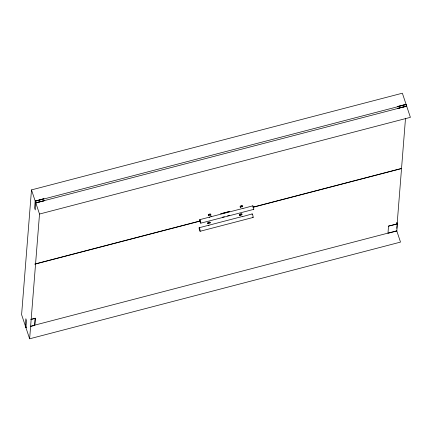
<?xml version="1.0" encoding="UTF-8"?>
<svg xmlns="http://www.w3.org/2000/svg" width="432" height="432" viewBox="0 0 432 432"><rect width="100%" height="100%" fill="white"/><g stroke="black" fill="none" stroke-linecap="round" stroke-linejoin="round"><path stroke-width="0.65" d="M29.63 338.796L39.517 214.04L410.4 117.342L402.37 93.204L31.487 189.902L21.6 314.658L29.63 338.796L400.513 242.098L396.711 230.666M25.294 325.76L25.85 318.746L26.492 320.674L25.936 327.694M34.765 324.589L35.267 318.211L30.942 319.34M30.353 326.543L34.765 325.388L35.267 318.211M199.125 227.761L199.098 228.107A1.858 0.281 75.4 0 0 199.886 231.071A1.858 0.281 75.4 0 0 199.989 229.775A1.858 0.281 75.4 0 0 199.125 227.756L242.287 216.508M252.72 206.199L252.747 205.848L243.005 208.467M396.895 222.529L397.375 223.976L396.819 230.996L387.99 233.296L388.492 226.12L397.143 223.862L396.787 222.788M396.792 228.328L397.019 225.45M397.127 224.111L401.528 168.577L253.444 207.187M405.513 118.244L401.539 168.426L252.806 207.203M242.93 208.408L209.617 217.096L209.563 217.48M208.937 225.202L208.84 225.488M406.064 104.306L397.235 106.612L405.94 104.517L406.469 106.202L35.942 202.808L35.413 201.123L44.01 198.704L35.181 201.004L34.625 208.024L35.267 209.952L35.824 202.937L44.653 200.632L35.948 202.732M35.408 201.199L405.934 104.593M406.474 106.126L397.823 108.378L406.706 106.24M199.762 219.661L209.617 217.096M34.922 264.011L199.967 220.979M34.911 264.163L199.951 221.135M222.48 217.21L224.375 216.718M227.529 215.897L229.419 215.401M200.788 223.166L253.773 209.353M252.104 213.943L242.379 216.659M200.146 231.266L253.13 217.453M30.91 319.523L35.321 318.373M397.375 223.976L388.492 226.12M30.634 326.214L396.587 230.877M211.151 216.691L210.497 214.612M31.487 189.902L39.517 214.04M25.531 325.798L26.066 327.407M25.526 325.874L26.06 327.483M240.505 215.179A0.929 0.367 -18.4 0 1 240.041 214.731A0.929 0.367 -18.4 0 1 241.445 214.299A0.929 0.367 -18.4 0 1 241.18 214.969M240.062 214.493A1.307 0.518 -18.4 0 1 241.801 214.153A1.307 0.518 -18.4 0 1 241.477 214.99M240.397 215.357A1.307 0.518 -18.4 0 1 239.911 215.374M239.938 215.363A1.307 0.518 -18.4 0 1 240.084 214.483M241.747 214.385A1.307 0.518 -18.4 0 0 241.51 213.786A1.307 0.518 -18.4 0 0 239.954 214.169A1.307 0.518 -18.4 0 0 239.836 215.039M252.077 214.294A1.858 0.281 75.4 0 1 252.52 214.472A1.858 0.281 75.4 0 1 253.141 216.918A1.858 0.281 75.4 0 1 252.796 217.107M208.51 223.479A0.929 0.367 -18.4 0 1 208.251 223.02A0.929 0.367 -18.4 0 1 209.482 222.572A0.929 0.367 -18.4 0 1 209.731 223.031M208.013 223.339A1.307 0.518 -18.4 0 1 208.019 222.545A1.307 0.518 -18.4 0 1 209.849 222.097A1.307 0.518 -18.4 0 1 209.579 222.955M208.607 223.646A1.307 0.518 -18.4 0 1 207.895 223.058A1.307 0.518 -18.4 0 1 209.828 222.399A1.307 0.518 -18.4 0 1 209.687 223.279M209.358 215.368A0.929 0.367 -18.4 0 1 208.818 215.001A0.929 0.367 -18.4 0 1 210.055 214.477A0.929 0.367 -18.4 0 1 210.373 214.936M209.25 215.552A1.307 0.518 -18.4 0 1 208.456 215.055A1.307 0.518 -18.4 0 1 210.163 214.294A1.307 0.518 -18.4 0 1 210.703 214.904M208.656 215.239A1.307 0.518 -18.4 0 1 208.537 214.542A1.307 0.518 -18.4 0 1 210.217 213.97A1.307 0.518 -18.4 0 1 210.595 214.58M252.747 205.848A1.858 0.281 75.4 0 1 253.643 207.997A1.858 0.281 75.4 0 1 253.438 209.007M240.764 207.079A0.929 0.367 -18.4 0 1 240.775 206.555A0.929 0.367 -18.4 0 1 241.974 206.188A0.929 0.367 -18.4 0 1 242.163 206.647M240.592 206.069A1.307 0.518 -18.4 0 1 242.33 205.729A1.307 0.518 -18.4 0 1 242.012 206.566M240.473 206.944A1.307 0.518 -18.4 0 1 240.619 206.064M242.12 206.89A1.307 0.518 -18.4 0 0 242.438 206.053A1.307 0.518 -18.4 0 0 240.7 206.393A1.307 0.518 -18.4 0 0 240.581 207.268A1.307 0.518 -18.4 0 0 241.04 207.263M229.662 211.469L220.833 213.775L229.662 211.469M199.751 220.19A1.858 0.281 75.4 0 0 200.659 223.171A1.858 0.281 75.4 0 0 200.416 220.882A1.858 0.281 75.4 0 0 199.751 220.19"/></g></svg>
